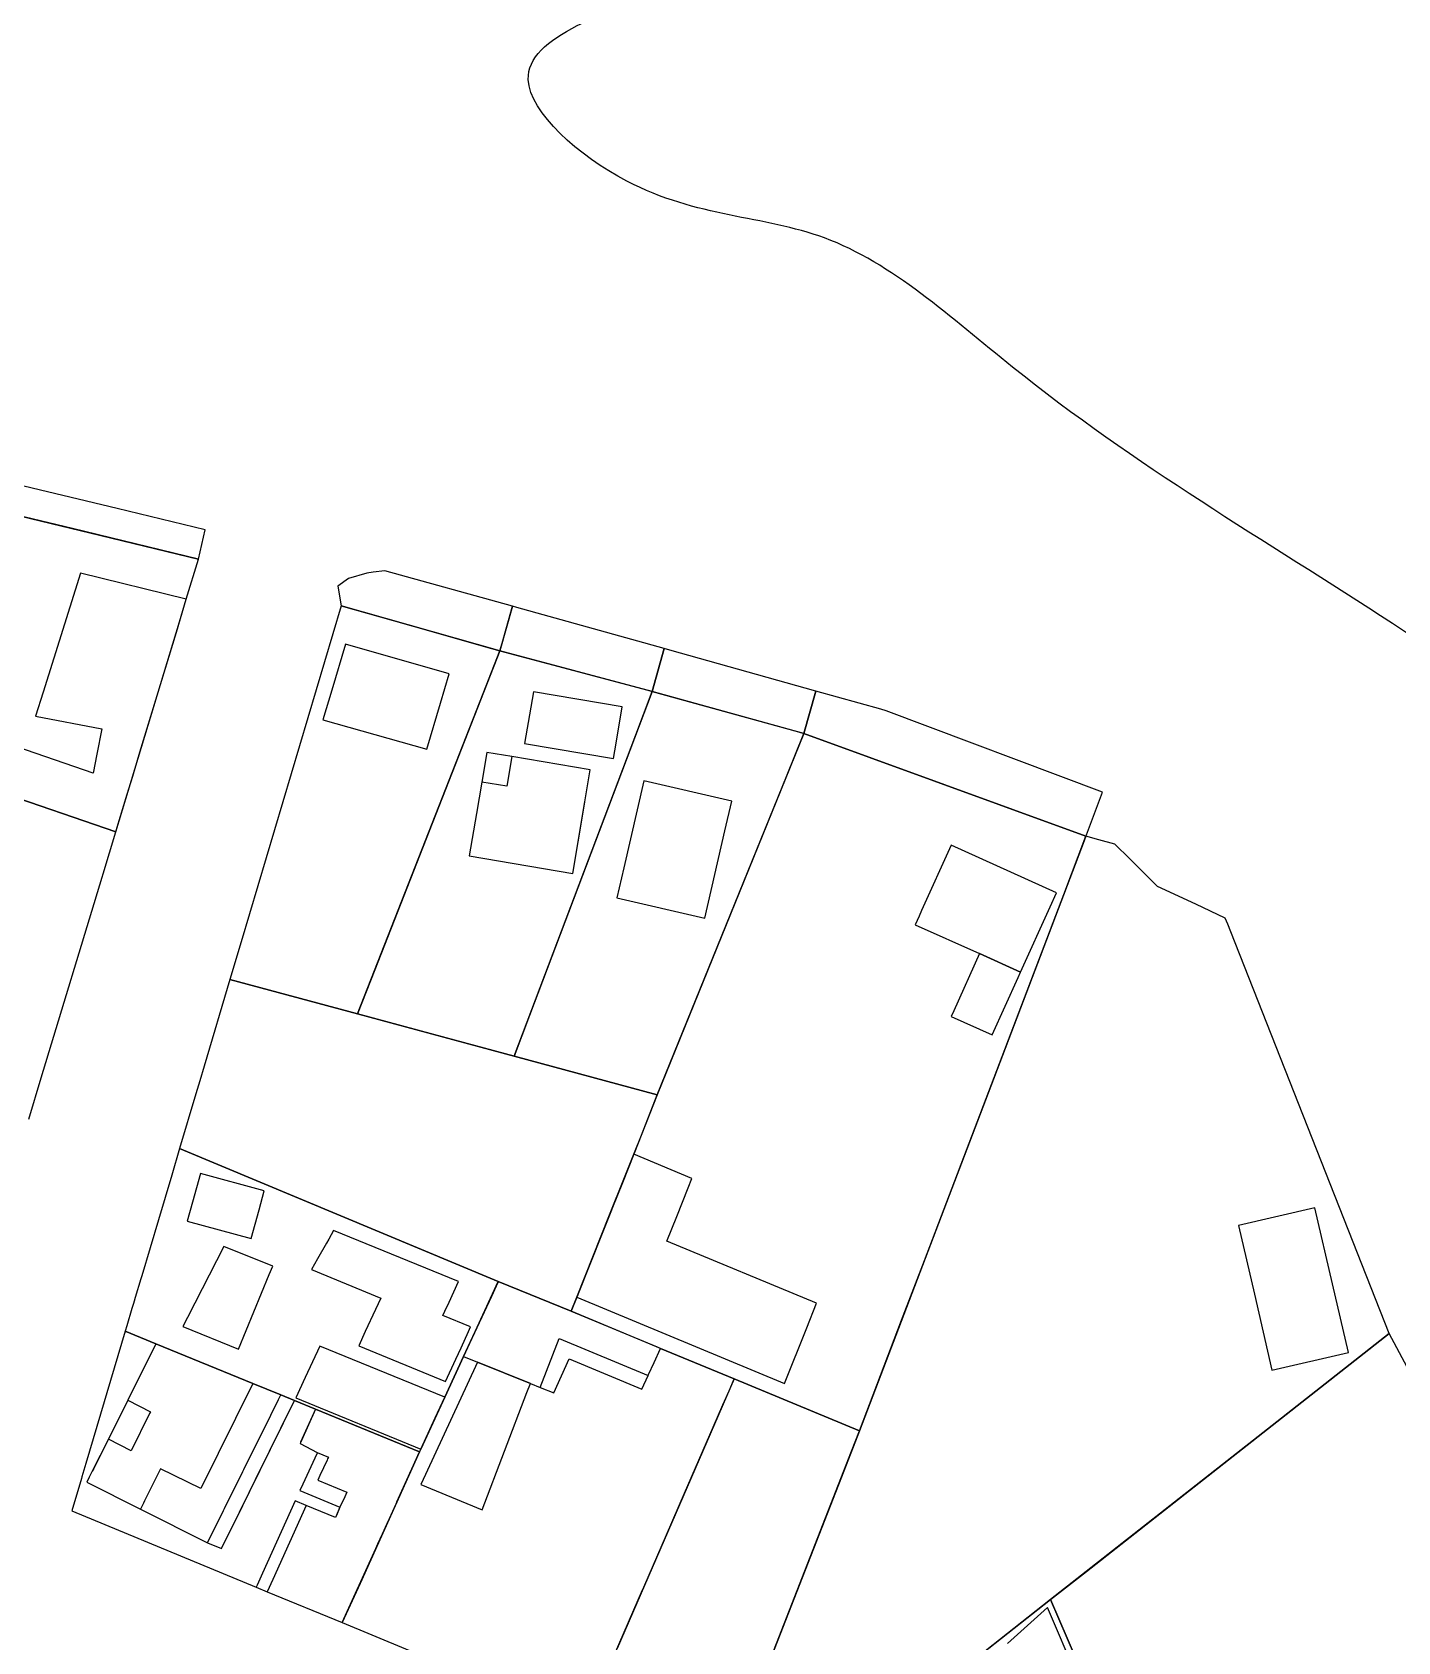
# Model space of a CAD drawing. Header units: millimetres. Extents: x 1101 to 4203, y 1053 to 1744.
# Drawn here: x 3535 to 3626, y 1252.3 to 1359.6 of the extents above; entities that cross this region are included whole.
import ezdxf

# ---------------------------------------------------------------- set-up
doc = ezdxf.new("R2010")
doc.units = ezdxf.units.MM
doc.layers.add('Traza Urbana', color=7, linetype='Continuous')

msp = doc.modelspace()

# ---------------------------------------------------------------- linework, layer by layer
msp.add_spline([(3533.96, 1741.06), (3535.45, 1730.74), (3533.99, 1721.81), (3529.52, 1711.48), (3526.13, 1704.69), (3523.87, 1689.03), (3520.31, 1675.09), (3520.31, 1665.62), (3525.57, 1656.95), (3528.23, 1651.42), (3529.17, 1642.9), (3537.67, 1632.65), (3542.58, 1619.68), (3557.01, 1609.61), (3567.28, 1594.92), (3583.32, 1575.27), (3625.14, 1566.28), (3648.86, 1569.14), (3665.13, 1581.12), (3679.55, 1585.59), (3708.24, 1604.07), (3718.93, 1617.12), (3724.64, 1632.36), (3727.25, 1653), (3743.42, 1672.05), (3759.1, 1678.69), (3778.81, 1675.84), (3794.73, 1663.51), (3801.62, 1646.42), (3816.9, 1617.75), (3828.23, 1575.69), (3834.33, 1553.22), (3836.12, 1550.25), (3841.33, 1550.1), (3851.16, 1550.1), (3883.98, 1538.84), (3888.01, 1536.15), (3900.11, 1538.09), (3906.69, 1539.88), (3919.99, 1536), (3930, 1543.76), (3939.44, 1558.86), (3954.38, 1565.87), (3968.28, 1558.41), (3986.91, 1539.65), (4018.97, 1495.68), (4028.57, 1483.44), (4044.58, 1466.26), (4096.95, 1429.42), (4142.58, 1397.21), (4202.82, 1355.37)], degree=3)
msp.add_open_spline([(3719.6, 1387.98), (3728.89, 1390.8), (3737.07, 1387.67), (3743.17, 1363.58), (3729.93, 1331.45), (3726.69, 1304.27), (3730.23, 1279.43), (3740.31, 1262.51), (3751.34, 1235.51), (3752.23, 1214.43), (3760.73, 1199.16), (3755.96, 1183.73), (3738.77, 1187.16), (3730.7, 1221.18), (3697.02, 1248.49), (3671.17, 1285.3), (3647.22, 1305.18), (3623.68, 1322), (3604.21, 1333.2), (3588.71, 1347.56), (3576.19, 1347.17), (3563.83, 1358.06), (3573.32, 1361.06), (3578.7, 1362.77)], degree=3, knots=[12.766471, 12.766471, 12.766471, 12.766471, 21.10091, 38.798163, 85.003188, 105.346004, 122.256072, 158.86041, 170.841094, 197.314588, 220.698071, 226.433159, 234.698129, 258.939015, 323.628829, 360.488371, 393.423288, 416.371398, 446.931365, 462.129951, 475.822363, 485.268917, 497.641378, 497.641378, 497.641378, 497.641378])
at = {"layer": 'Traza Urbana', "color": 7, "linetype": 'Continuous', "invisible_edges": 5}
for points in [[(3532.94, 1327.68), (3532.94, 1327.68), (3538.84, 1326.26), (3533.41, 1329.62)], [(3532.94, 1327.68), (3532.94, 1327.68), (3538.84, 1326.26), (3533.41, 1329.62)], [(3533.41, 1329.62), (3538.84, 1326.26), (3546.07, 1324.51), (3540.65, 1327.87)], [(3533.41, 1329.62), (3538.84, 1326.26), (3546.07, 1324.51), (3540.65, 1327.87)], [(3528.48, 1313.81), (3540.56, 1306.32), (3544.81, 1320.33), (3532.94, 1327.68)], [(3528.48, 1313.81), (3540.56, 1306.32), (3544.81, 1320.33), (3532.94, 1327.68)], [(3532.94, 1327.68), (3544.81, 1320.33), (3545.26, 1321.83), (3537.67, 1326.54)], [(3532.94, 1327.68), (3544.81, 1320.33), (3545.26, 1321.83), (3537.67, 1326.54)], [(3540.65, 1327.87), (3546.07, 1324.51), (3546.53, 1326.45)], [(3540.65, 1327.87), (3546.07, 1324.51), (3546.53, 1326.45)], [(3537.67, 1326.54), (3545.26, 1321.83), (3546.07, 1324.51)], [(3537.67, 1326.54), (3545.26, 1321.83), (3546.07, 1324.51)], [(3535.72, 1315.63), (3542.17, 1311.63), (3544.6, 1319.63), (3538.22, 1323.58)], [(3535.72, 1315.63), (3542.17, 1311.63), (3544.6, 1319.63), (3538.22, 1323.58)], [(3538.22, 1323.58), (3544.6, 1319.63), (3545.26, 1321.83)], [(3538.22, 1323.58), (3544.6, 1319.63), (3545.26, 1321.83)], [(3555.35, 1322.71), (3559.05, 1320.42), (3561.87, 1319.62), (3556.07, 1323.21)], [(3555.35, 1322.71), (3559.05, 1320.42), (3561.87, 1319.62), (3556.07, 1323.21)], [(3556.07, 1323.21), (3561.87, 1319.62), (3565.21, 1318.67), (3557.29, 1323.58)], [(3556.07, 1323.21), (3561.87, 1319.62), (3565.21, 1318.67), (3557.29, 1323.58)], [(3557.29, 1323.58), (3565.21, 1318.67), (3566.16, 1318.4), (3557.72, 1323.64)], [(3557.29, 1323.58), (3565.21, 1318.67), (3566.16, 1318.4), (3557.72, 1323.64)], [(3557.72, 1323.64), (3566.16, 1318.4), (3566.3, 1318.9), (3558.5, 1323.73)], [(3557.72, 1323.64), (3566.16, 1318.4), (3566.3, 1318.9), (3558.5, 1323.73)], [(3558.5, 1323.73), (3566.3, 1318.9), (3566.99, 1321.36)], [(3558.5, 1323.73), (3566.3, 1318.9), (3566.99, 1321.36)], [(3555.58, 1321.4), (3555.58, 1321.4), (3559.05, 1320.42), (3555.35, 1322.71)], [(3555.58, 1321.4), (3555.58, 1321.4), (3559.05, 1320.42), (3555.35, 1322.71)], [(3548.92, 1299), (3556.67, 1294.19), (3565.04, 1315.54), (3555.58, 1321.4)], [(3548.92, 1299), (3556.67, 1294.19), (3565.04, 1315.54), (3555.58, 1321.4)], [(3555.58, 1321.4), (3565.04, 1315.54), (3566.16, 1318.4)], [(3555.58, 1321.4), (3565.04, 1315.54), (3566.16, 1318.4)], [(3566.16, 1318.4), (3566.16, 1318.4), (3576.01, 1315.77), (3566.99, 1321.36)], [(3566.16, 1318.4), (3566.16, 1318.4), (3576.01, 1315.77), (3566.99, 1321.36)], [(3566.99, 1321.36), (3576.01, 1315.77), (3576.3, 1315.69), (3567.29, 1321.28)], [(3566.99, 1321.36), (3576.01, 1315.77), (3576.3, 1315.69), (3567.29, 1321.28)], [(3567.29, 1321.28), (3576.3, 1315.69), (3577.1, 1318.54)], [(3567.29, 1321.28), (3576.3, 1315.69), (3577.1, 1318.54)], [(3554.95, 1315.77), (3561.29, 1311.83), (3562.21, 1314.9), (3555.86, 1318.83)], [(3554.95, 1315.77), (3561.29, 1311.83), (3562.21, 1314.9), (3555.86, 1318.83)], [(3555.86, 1318.83), (3562.21, 1314.9), (3562.79, 1316.86)], [(3555.86, 1318.83), (3562.21, 1314.9), (3562.79, 1316.86)], [(3576.3, 1315.69), (3576.3, 1315.69), (3586.05, 1313), (3577.1, 1318.54)], [(3576.3, 1315.69), (3576.3, 1315.69), (3586.05, 1313), (3577.1, 1318.54)], [(3577.1, 1318.54), (3586.05, 1313), (3586.42, 1312.89), (3577.48, 1318.44)], [(3577.1, 1318.54), (3586.05, 1313), (3586.42, 1312.89), (3577.48, 1318.44)], [(3557.82, 1297.13), (3567.1, 1291.37), (3575.21, 1312.8), (3566.16, 1318.4)], [(3557.82, 1297.13), (3567.1, 1291.37), (3575.21, 1312.8), (3566.16, 1318.4)], [(3566.16, 1318.4), (3575.21, 1312.8), (3576.3, 1315.69)], [(3566.16, 1318.4), (3575.21, 1312.8), (3576.3, 1315.69)], [(3577.48, 1318.44), (3586.42, 1312.89), (3587.21, 1315.71)], [(3577.48, 1318.44), (3586.42, 1312.89), (3587.21, 1315.71)], [(3535.22, 1314.04), (3535.22, 1314.04), (3539.64, 1313.19), (3535.72, 1315.63)], [(3535.22, 1314.04), (3535.22, 1314.04), (3539.64, 1313.19), (3535.72, 1315.63)], [(3554.36, 1313.8), (3554.36, 1313.8), (3561.29, 1311.83), (3554.95, 1315.77)], [(3554.36, 1313.8), (3554.36, 1313.8), (3561.29, 1311.83), (3554.95, 1315.77)], [(3568.13, 1294.08), (3576.65, 1288.79), (3585.3, 1310.12), (3576.3, 1315.69)], [(3568.13, 1294.08), (3576.65, 1288.79), (3585.3, 1310.12), (3576.3, 1315.69)], [(3568.22, 1314.64), (3573.73, 1311.22), (3573.91, 1312.25), (3568.39, 1315.66)], [(3568.22, 1314.64), (3573.73, 1311.22), (3573.91, 1312.25), (3568.39, 1315.66)], [(3568.39, 1315.66), (3573.91, 1312.25), (3574.31, 1314.67)], [(3568.39, 1315.66), (3573.91, 1312.25), (3574.31, 1314.67)], [(3576.3, 1315.69), (3585.3, 1310.12), (3586.42, 1312.89)], [(3576.3, 1315.69), (3585.3, 1310.12), (3586.42, 1312.89)], [(3586.42, 1312.89), (3586.42, 1312.89), (3599.41, 1308.15), (3587.21, 1315.71)], [(3586.42, 1312.89), (3586.42, 1312.89), (3599.41, 1308.15), (3587.21, 1315.71)], [(3587.21, 1315.71), (3599.41, 1308.15), (3605.21, 1306.03), (3591.55, 1314.51)], [(3587.21, 1315.71), (3599.41, 1308.15), (3605.21, 1306.03), (3591.55, 1314.51)], [(3567.81, 1312.21), (3567.81, 1312.21), (3573.73, 1311.22), (3568.22, 1314.64)], [(3567.81, 1312.21), (3567.81, 1312.21), (3573.73, 1311.22), (3568.22, 1314.64)], [(3591.55, 1314.51), (3605.21, 1306.03), (3605.25, 1306.13), (3591.91, 1314.4)], [(3591.55, 1314.51), (3605.21, 1306.03), (3605.25, 1306.13), (3591.91, 1314.4)], [(3591.91, 1314.4), (3605.25, 1306.13), (3606.32, 1308.97)], [(3591.91, 1314.4), (3605.25, 1306.13), (3606.32, 1308.97)], [(3527.59, 1311.04), (3528.46, 1310.5), (3540.56, 1306.32), (3528.48, 1313.81)], [(3527.59, 1311.04), (3528.46, 1310.5), (3540.56, 1306.32), (3528.48, 1313.81)], [(3528.46, 1310.5), (3528.46, 1310.5), (3540.56, 1306.32), (3529.49, 1313.19)], [(3528.46, 1310.5), (3528.46, 1310.5), (3540.56, 1306.32), (3529.49, 1313.19)], [(3529.49, 1313.19), (3540.56, 1306.32), (3540.66, 1306.64), (3529.6, 1313.49)], [(3529.49, 1313.19), (3540.56, 1306.32), (3540.66, 1306.64), (3529.6, 1313.49)], [(3529.6, 1313.49), (3540.66, 1306.64), (3541.33, 1308.84), (3539.06, 1310.24)], [(3529.6, 1313.49), (3540.66, 1306.64), (3541.33, 1308.84), (3539.06, 1310.24)], [(3539.31, 1311.51), (3541.69, 1310.04), (3542.17, 1311.63), (3539.64, 1313.19)], [(3539.31, 1311.51), (3541.69, 1310.04), (3542.17, 1311.63), (3539.64, 1313.19)], [(3576.65, 1288.79), (3594.45, 1277.76), (3603.74, 1302.16), (3586.42, 1312.89)], [(3586.42, 1312.89), (3603.74, 1302.16), (3605.21, 1306.03)], [(3539.06, 1310.24), (3541.33, 1308.84), (3541.69, 1310.04), (3539.31, 1311.51)], [(3539.06, 1310.24), (3541.33, 1308.84), (3541.69, 1310.04), (3539.31, 1311.51)], [(3564.95, 1309.65), (3571.38, 1305.67), (3571.71, 1307.64), (3565.28, 1311.62)], [(3564.95, 1309.65), (3571.38, 1305.67), (3571.71, 1307.64), (3565.28, 1311.62)], [(3565.28, 1311.62), (3571.71, 1307.64), (3571.82, 1308.33), (3566.96, 1311.34)], [(3565.28, 1311.62), (3571.71, 1307.64), (3571.82, 1308.33), (3566.96, 1311.34)], [(3566.96, 1311.34), (3571.82, 1308.33), (3572.18, 1310.46)], [(3566.96, 1311.34), (3571.82, 1308.33), (3572.18, 1310.46)], [(3523.33, 1297.53), (3535.6, 1289.93), (3539.65, 1303.31), (3527.52, 1310.83)], [(3527.52, 1310.83), (3539.65, 1303.31), (3539.72, 1303.53), (3528.46, 1310.5)], [(3528.46, 1310.5), (3539.72, 1303.53), (3540.56, 1306.32)], [(3564.6, 1307.55), (3571.02, 1303.56), (3571.38, 1305.67), (3564.95, 1309.65)], [(3564.6, 1307.55), (3571.02, 1303.56), (3571.38, 1305.67), (3564.95, 1309.65)], [(3574.42, 1303.93), (3579.81, 1300.58), (3581.15, 1306.39), (3575.76, 1309.73)], [(3574.42, 1303.93), (3579.81, 1300.58), (3581.15, 1306.39), (3575.76, 1309.73)], [(3575.76, 1309.73), (3581.15, 1306.39), (3581.61, 1308.38)], [(3575.76, 1309.73), (3581.15, 1306.39), (3581.61, 1308.38)], [(3564.12, 1304.72), (3564.12, 1304.72), (3571.02, 1303.56), (3564.6, 1307.55)], [(3564.12, 1304.72), (3564.12, 1304.72), (3571.02, 1303.56), (3564.6, 1307.55)], [(3598.87, 1289.37), (3625.42, 1272.9), (3614.86, 1299.66), (3605.09, 1305.72)], [(3605.09, 1305.72), (3609.97, 1302.69), (3608.94, 1303.72), (3605.21, 1306.03)], [(3605.21, 1306.03), (3608.94, 1303.72), (3608.14, 1304.52), (3606.07, 1305.8)], [(3606.07, 1305.8), (3608.14, 1304.52), (3607.14, 1305.51)], [(3594.26, 1301.08), (3600.86, 1296.98), (3602.82, 1301.34), (3596.22, 1305.43)], [(3594.26, 1301.08), (3600.86, 1296.98), (3602.82, 1301.34), (3596.22, 1305.43)], [(3594.26, 1301.08), (3600.86, 1296.98), (3602.82, 1301.34), (3596.22, 1305.43)], [(3594.26, 1301.08), (3600.86, 1296.98), (3602.82, 1301.34), (3596.22, 1305.43)], [(3596.22, 1305.43), (3602.82, 1301.34), (3603.24, 1302.27)], [(3596.22, 1305.43), (3602.82, 1301.34), (3603.24, 1302.27)], [(3596.22, 1305.43), (3602.82, 1301.34), (3603.24, 1302.27)], [(3596.22, 1305.43), (3602.82, 1301.34), (3603.24, 1302.27)], [(3573.96, 1301.93), (3573.96, 1301.93), (3579.81, 1300.58), (3574.42, 1303.93)], [(3573.96, 1301.93), (3573.96, 1301.93), (3579.81, 1300.58), (3574.42, 1303.93)], [(3609.97, 1302.69), (3614.86, 1299.66), (3614.66, 1300.18), (3612.53, 1301.5)], [(3612.53, 1301.5), (3614.66, 1300.18), (3614.5, 1300.57)], [(3593.84, 1300.14), (3593.84, 1300.14), (3598.12, 1298.21), (3594.1, 1300.71)], [(3593.84, 1300.14), (3593.84, 1300.14), (3598.12, 1298.21), (3594.1, 1300.71)], [(3593.84, 1300.14), (3593.84, 1300.14), (3598.12, 1298.21), (3594.1, 1300.71)], [(3593.84, 1300.14), (3593.84, 1300.14), (3598.12, 1298.21), (3594.1, 1300.71)], [(3594.1, 1300.71), (3598.12, 1298.21), (3600.86, 1296.98), (3594.26, 1301.08)], [(3594.1, 1300.71), (3598.12, 1298.21), (3600.86, 1296.98), (3594.26, 1301.08)], [(3594.1, 1300.71), (3598.12, 1298.21), (3600.86, 1296.98), (3594.26, 1301.08)], [(3594.1, 1300.71), (3598.12, 1298.21), (3600.86, 1296.98), (3594.26, 1301.08)], [(3548.17, 1296.48), (3548.17, 1296.48), (3556.67, 1294.19), (3548.92, 1299)], [(3548.17, 1296.48), (3548.17, 1296.48), (3556.67, 1294.19), (3548.92, 1299)], [(3596.4, 1294.39), (3598.97, 1292.79), (3600.7, 1296.62), (3598.12, 1298.21)], [(3596.4, 1294.39), (3598.97, 1292.79), (3600.7, 1296.62), (3598.12, 1298.21)], [(3598.12, 1298.21), (3600.7, 1296.62), (3600.86, 1296.98)], [(3598.12, 1298.21), (3600.7, 1296.62), (3600.86, 1296.98)], [(3522.48, 1294.8), (3534.76, 1287.18), (3535.6, 1289.93), (3523.33, 1297.53)], [(3556.67, 1294.19), (3556.67, 1294.19), (3567.1, 1291.37), (3557.82, 1297.13)], [(3556.67, 1294.19), (3556.67, 1294.19), (3567.1, 1291.37), (3557.82, 1297.13)], [(3546.46, 1290.72), (3571.28, 1275.32), (3573.47, 1280.8), (3548.17, 1296.48)], [(3548.17, 1296.48), (3573.47, 1280.8), (3574.42, 1283.19), (3556.67, 1294.19)], [(3556.67, 1294.19), (3574.42, 1283.19), (3575.08, 1284.84), (3562.58, 1292.6)], [(3567.1, 1291.37), (3567.1, 1291.37), (3576.65, 1288.79), (3568.13, 1294.08)], [(3567.1, 1291.37), (3567.1, 1291.37), (3576.65, 1288.79), (3568.13, 1294.08)], [(3596.23, 1294.02), (3596.23, 1294.02), (3598.97, 1292.79), (3596.4, 1294.39)], [(3596.23, 1294.02), (3596.23, 1294.02), (3598.97, 1292.79), (3596.4, 1294.39)], [(3562.58, 1292.6), (3575.08, 1284.84), (3575.59, 1286.11), (3567.1, 1291.37)], [(3546.17, 1289.74), (3570.91, 1274.39), (3571.28, 1275.32), (3546.46, 1290.72)], [(3567.1, 1291.37), (3575.59, 1286.11), (3576.65, 1288.79)], [(3545.9, 1288.86), (3566.05, 1276.36), (3570.91, 1274.39), (3546.17, 1289.74)], [(3544.82, 1285.22), (3544.82, 1285.22), (3566.05, 1276.36), (3545.9, 1288.86)], [(3575.08, 1284.84), (3592.93, 1273.78), (3594.45, 1277.76), (3576.65, 1288.79)], [(3590.12, 1266.41), (3605.25, 1257.04), (3625.42, 1272.9), (3598.87, 1289.37)], [(3544.29, 1283.44), (3563.74, 1271.37), (3564.51, 1273.02), (3544.82, 1285.22)], [(3544.82, 1285.22), (3564.51, 1273.02), (3566.05, 1276.36)], [(3572.17, 1277.55), (3590.12, 1266.41), (3592.93, 1273.78), (3575.08, 1284.84)], [(3574.32, 1282.94), (3577.95, 1280.69), (3578.71, 1282.6), (3575.08, 1284.84)], [(3575.08, 1284.84), (3578.71, 1282.6), (3578.96, 1283.23)], [(3543.41, 1280.47), (3562.48, 1268.64), (3563.74, 1271.37), (3544.29, 1283.44)], [(3545.68, 1281.64), (3549.58, 1279.22), (3550.11, 1281.13), (3546.2, 1283.55)], [(3546.2, 1283.55), (3550.11, 1281.13), (3550.45, 1282.4)], [(3573.67, 1281.3), (3577.29, 1279.05), (3577.95, 1280.69), (3574.32, 1282.94)], [(3545.33, 1280.37), (3545.33, 1280.37), (3549.58, 1279.22), (3545.68, 1281.64)], [(3572.19, 1277.6), (3585.13, 1269.57), (3586.61, 1273.28), (3573.67, 1281.3)], [(3615.37, 1280.09), (3621.64, 1276.21), (3620.46, 1281.27)], [(3615.37, 1280.09), (3621.64, 1276.21), (3620.46, 1281.27)], [(3542.29, 1276.73), (3560.89, 1265.19), (3562.48, 1268.64), (3543.41, 1280.47)], [(3616.44, 1275.52), (3622.7, 1271.63), (3621.64, 1276.21), (3615.37, 1280.09)], [(3616.44, 1275.52), (3622.7, 1271.63), (3621.64, 1276.21), (3615.37, 1280.09)], [(3554.01, 1277.87), (3563.57, 1271.94), (3564.07, 1273.03), (3554.6, 1278.91)], [(3554.6, 1278.91), (3562.36, 1274.09), (3562.5, 1274.39), (3554.76, 1279.19)], [(3554.76, 1279.19), (3562.5, 1274.39), (3562.78, 1274.99), (3555.08, 1279.76)], [(3555.08, 1279.76), (3562.78, 1274.99), (3563.41, 1276.36)], [(3577.29, 1279.05), (3586.61, 1273.28), (3587.26, 1274.91)], [(3545.34, 1273.95), (3548.74, 1271.84), (3550.79, 1276.83), (3547.77, 1278.7)], [(3547.77, 1278.7), (3550.79, 1276.83), (3551.02, 1277.39)], [(3553.6, 1277.15), (3553.6, 1277.15), (3558.22, 1275.25), (3554.01, 1277.87)], [(3542.23, 1276.53), (3560.81, 1265.01), (3560.89, 1265.19), (3542.29, 1276.73)], [(3571.28, 1275.32), (3571.28, 1275.32), (3585.13, 1269.57), (3572.19, 1277.6)], [(3571.62, 1276.18), (3581.77, 1269.88), (3590.12, 1266.41), (3572.17, 1277.55)], [(3541.86, 1275.3), (3553.87, 1267.85), (3560.81, 1265.01), (3542.23, 1276.53)], [(3563.74, 1271.37), (3578.46, 1262.25), (3580.66, 1267.31), (3566.05, 1276.36)], [(3565.59, 1275.37), (3570.12, 1272.56), (3576.03, 1270.09), (3566.02, 1276.3)], [(3566.02, 1276.3), (3576.03, 1270.09), (3576.06, 1270.16), (3566.05, 1276.36)], [(3566.05, 1276.36), (3580.66, 1267.31), (3581.01, 1268.13), (3570.91, 1274.39)], [(3566.05, 1276.36), (3576.06, 1270.16), (3576.44, 1270.97), (3570.91, 1274.39)], [(3571.3, 1275.36), (3576.87, 1271.9), (3581.77, 1269.88), (3571.62, 1276.18)], [(3541.3, 1273.41), (3543.23, 1272.21), (3549.7, 1269.56), (3541.64, 1274.56)], [(3541.64, 1274.56), (3549.7, 1269.56), (3551.56, 1268.8), (3541.74, 1274.89)], [(3541.74, 1274.89), (3551.56, 1268.8), (3552.48, 1268.42), (3541.79, 1275.05)], [(3541.79, 1275.05), (3552.48, 1268.42), (3553.87, 1267.85), (3541.86, 1275.3)], [(3557.88, 1274.5), (3563.22, 1271.19), (3563.57, 1271.94), (3558.22, 1275.25)], [(3564.14, 1272.22), (3568.84, 1269.3), (3570.12, 1272.56), (3565.59, 1275.37)], [(3570.91, 1274.39), (3570.91, 1274.39), (3576.65, 1272), (3571.28, 1275.32)], [(3571.28, 1275.32), (3576.65, 1272), (3576.87, 1271.9), (3571.3, 1275.36)], [(3617.61, 1270.45), (3617.61, 1270.45), (3622.7, 1271.63), (3616.44, 1275.52)], [(3617.61, 1270.45), (3617.61, 1270.45), (3622.7, 1271.63), (3616.44, 1275.52)], [(3545.04, 1273.36), (3545.04, 1273.36), (3548.74, 1271.84), (3545.34, 1273.95)], [(3557.19, 1273.02), (3562.53, 1269.7), (3563.22, 1271.19), (3557.88, 1274.5)], [(3562.36, 1274.09), (3564.07, 1273.03), (3564.21, 1273.33)], [(3570.91, 1274.39), (3581.01, 1268.13), (3581.43, 1269.08), (3576.87, 1271.9)], [(3570.91, 1274.39), (3576.44, 1270.97), (3576.87, 1271.9)], [(3538.57, 1264.22), (3555.65, 1253.62), (3559.35, 1261.79), (3541.19, 1273.05)], [(3541.19, 1273.05), (3541.19, 1273.05), (3543.23, 1272.21), (3541.3, 1273.41)], [(3541.19, 1273.05), (3559.35, 1261.79), (3559.51, 1262.13), (3543.23, 1272.21)], [(3556.75, 1272.07), (3556.75, 1272.07), (3562.53, 1269.7), (3557.19, 1273.02)], [(3617.01, 1266.28), (3634.81, 1255.24), (3625.42, 1272.9)], [(3541.43, 1268.59), (3549.1, 1263.83), (3550.9, 1267.46), (3543.23, 1272.21)], [(3543.23, 1272.21), (3550.9, 1267.46), (3551.41, 1268.5), (3549.7, 1269.56)], [(3543.23, 1272.21), (3559.51, 1262.13), (3559.99, 1263.19), (3549.7, 1269.56)], [(3553.19, 1269.97), (3560.89, 1265.19), (3561.85, 1267.28), (3554.15, 1272.05)], [(3554.15, 1272.05), (3561.85, 1267.28), (3562.48, 1268.64)], [(3562.48, 1268.64), (3577.26, 1259.48), (3578.46, 1262.25), (3563.74, 1271.37)], [(3563.74, 1271.37), (3563.74, 1271.37), (3564.67, 1270.99), (3563.81, 1271.53)], [(3563.81, 1271.53), (3564.67, 1270.99), (3568.19, 1269.56), (3564.08, 1272.11)], [(3564.08, 1272.11), (3568.19, 1269.56), (3568.84, 1269.3), (3564.14, 1272.22)], [(3576.87, 1271.9), (3581.43, 1269.08), (3581.77, 1269.88)], [(3561.21, 1263.49), (3564.97, 1261.15), (3567.96, 1268.96), (3564.67, 1270.99)], [(3564.67, 1270.99), (3567.96, 1268.96), (3568.19, 1269.56)], [(3546.24, 1262.57), (3548.8, 1260.99), (3552.26, 1267.98), (3549.7, 1269.56)], [(3549.7, 1269.56), (3552.26, 1267.98), (3552.41, 1268.28), (3551.56, 1268.8)], [(3549.7, 1269.56), (3551.41, 1268.5), (3551.56, 1268.8)], [(3549.7, 1269.56), (3559.99, 1263.19), (3560.13, 1263.5), (3551.56, 1268.8)], [(3552.56, 1268.6), (3552.56, 1268.6), (3560.89, 1265.19), (3553.19, 1269.97)], [(3573.97, 1251.9), (3582.42, 1246.66), (3589.59, 1265.04), (3581.77, 1269.88)], [(3581.77, 1269.88), (3589.59, 1265.04), (3590.12, 1266.41)], [(3541.36, 1268.45), (3541.36, 1268.45), (3542.88, 1267.68), (3541.43, 1268.59)], [(3551.56, 1268.8), (3552.41, 1268.28), (3552.48, 1268.42)], [(3551.56, 1268.8), (3560.13, 1263.5), (3560.19, 1263.64), (3552.48, 1268.42)], [(3552.48, 1268.42), (3560.19, 1263.64), (3560.3, 1263.87), (3553.87, 1267.85)], [(3560.89, 1265.19), (3575.75, 1255.99), (3577.26, 1259.48), (3562.48, 1268.64)], [(3541.59, 1265.08), (3547.81, 1261.23), (3549.04, 1263.7), (3542.82, 1267.55)], [(3542.82, 1267.55), (3549.04, 1263.7), (3549.1, 1263.83), (3542.88, 1267.68)], [(3552.93, 1265.77), (3559.35, 1261.79), (3560.3, 1263.87), (3553.87, 1267.85)], [(3553.87, 1267.85), (3560.3, 1263.87), (3560.81, 1265.01)], [(3553.87, 1267.85), (3560.3, 1263.87), (3560.81, 1265.01)], [(3589.07, 1263.72), (3602.86, 1255.16), (3605.25, 1257.04), (3590.12, 1266.41)], [(3602.86, 1255.16), (3620.92, 1243.97), (3634.81, 1255.24), (3617.01, 1266.28)], [(3539, 1263.71), (3546.68, 1258.94), (3547.75, 1261.1), (3540.07, 1265.85)], [(3540.07, 1265.85), (3547.75, 1261.1), (3547.81, 1261.23), (3541.59, 1265.08)], [(3552.84, 1265.57), (3552.84, 1265.57), (3553.99, 1264.96), (3552.88, 1265.65)], [(3552.88, 1265.65), (3553.99, 1264.96), (3554.73, 1264.65), (3552.93, 1265.77)], [(3556.84, 1256.24), (3571.82, 1246.94), (3575.67, 1255.8), (3560.81, 1265.01)], [(3560.81, 1265.01), (3575.67, 1255.8), (3575.75, 1255.99), (3560.89, 1265.19)], [(3538.31, 1263.34), (3550.66, 1255.68), (3555.65, 1253.62), (3538.57, 1264.22)], [(3542.48, 1261.74), (3547.6, 1258.56), (3548.67, 1260.71), (3543.54, 1263.88)], [(3543.54, 1263.88), (3548.67, 1260.71), (3548.8, 1260.99), (3546.24, 1262.57)], [(3554.17, 1263.43), (3558.8, 1260.56), (3559.26, 1261.59), (3554.64, 1264.46)], [(3554.64, 1264.46), (3559.26, 1261.59), (3559.3, 1261.67), (3554.68, 1264.54)], [(3554.68, 1264.54), (3559.3, 1261.67), (3559.35, 1261.79), (3554.73, 1264.65)], [(3537.63, 1261.07), (3537.63, 1261.07), (3549.92, 1255.99), (3538.27, 1263.22)], [(3538.27, 1263.22), (3549.92, 1255.99), (3550.66, 1255.68), (3538.31, 1263.34)], [(3538.64, 1262.99), (3538.64, 1262.99), (3542.21, 1261.19), (3538.8, 1263.31)], [(3538.8, 1263.31), (3542.21, 1261.19), (3546.68, 1258.94), (3539, 1263.71)], [(3554.02, 1263.11), (3554.02, 1263.11), (3555.96, 1262.31), (3554.17, 1263.43)], [(3560.9, 1262.82), (3560.9, 1262.82), (3564.97, 1261.15), (3561.21, 1263.49)], [(3582.42, 1246.66), (3587.81, 1243.33), (3602.86, 1255.16), (3589.07, 1263.72)], [(3542.41, 1261.59), (3546.68, 1258.94), (3547.6, 1258.56), (3542.48, 1261.74)], [(3555.5, 1261.31), (3558.34, 1259.55), (3558.65, 1260.24), (3555.82, 1262)], [(3555.82, 1262), (3558.65, 1260.24), (3558.8, 1260.56), (3555.96, 1262.31)], [(3542.21, 1261.19), (3542.21, 1261.19), (3546.68, 1258.94), (3542.41, 1261.59)], [(3551.03, 1256.49), (3555.65, 1253.62), (3557.89, 1258.56), (3553.26, 1261.42)], [(3553.26, 1261.42), (3557.89, 1258.56), (3558.03, 1258.87), (3555.2, 1260.62)], [(3555.2, 1260.62), (3558.03, 1258.87), (3558.34, 1259.55), (3555.5, 1261.31)], [(3550.66, 1255.68), (3550.66, 1255.68), (3555.65, 1253.62), (3551.03, 1256.49)], [(3555.65, 1253.62), (3555.65, 1253.62), (3571.82, 1246.94), (3556.84, 1256.24)], [(3598.49, 1251.73), (3606.49, 1246.76), (3602.86, 1255.16)], [(3599.99, 1252.24), (3605.03, 1249.11), (3602.65, 1254.62)], [(3606.49, 1246.76), (3616.63, 1240.48), (3620.92, 1243.97), (3602.86, 1255.16)]]:
    msp.add_3dface(points, dxfattribs=at)
at = {"layer": 'Traza Urbana', "color": 252, "linetype": 'Continuous', "invisible_edges": 5}
for points in [[(3566.63, 1309.37), (3571.49, 1306.36), (3571.82, 1308.33), (3566.96, 1311.34)], [(3566.63, 1309.37), (3571.49, 1306.36), (3571.82, 1308.33), (3566.96, 1311.34)], [(3566.96, 1311.34), (3571.82, 1308.33), (3572.18, 1310.46)], [(3566.96, 1311.34), (3571.82, 1308.33), (3572.18, 1310.46)], [(3564.6, 1307.55), (3571.02, 1303.56), (3571.38, 1305.67), (3564.95, 1309.65)], [(3564.6, 1307.55), (3571.02, 1303.56), (3571.38, 1305.67), (3564.95, 1309.65)], [(3564.95, 1309.65), (3571.38, 1305.67), (3571.49, 1306.36), (3566.63, 1309.37)], [(3564.95, 1309.65), (3571.38, 1305.67), (3571.49, 1306.36), (3566.63, 1309.37)], [(3574.42, 1303.93), (3579.81, 1300.58), (3581.15, 1306.39), (3575.76, 1309.73)], [(3574.42, 1303.93), (3579.81, 1300.58), (3581.15, 1306.39), (3575.76, 1309.73)], [(3575.76, 1309.73), (3581.15, 1306.39), (3581.61, 1308.38)], [(3575.76, 1309.73), (3581.15, 1306.39), (3581.61, 1308.38)], [(3564.12, 1304.72), (3564.12, 1304.72), (3571.02, 1303.56), (3564.6, 1307.55)], [(3564.12, 1304.72), (3564.12, 1304.72), (3571.02, 1303.56), (3564.6, 1307.55)], [(3594.26, 1301.08), (3600.86, 1296.98), (3602.82, 1301.34), (3596.22, 1305.43)], [(3594.26, 1301.08), (3600.86, 1296.98), (3602.82, 1301.34), (3596.22, 1305.43)], [(3596.22, 1305.43), (3602.82, 1301.34), (3603.24, 1302.27)], [(3596.22, 1305.43), (3602.82, 1301.34), (3603.24, 1302.27)], [(3573.96, 1301.93), (3573.96, 1301.93), (3579.81, 1300.58), (3574.42, 1303.93)], [(3573.96, 1301.93), (3573.96, 1301.93), (3579.81, 1300.58), (3574.42, 1303.93)], [(3593.84, 1300.14), (3593.84, 1300.14), (3598.12, 1298.21), (3594.1, 1300.71)], [(3593.84, 1300.14), (3593.84, 1300.14), (3598.12, 1298.21), (3594.1, 1300.71)], [(3594.1, 1300.71), (3598.12, 1298.21), (3600.86, 1296.98), (3594.26, 1301.08)], [(3594.1, 1300.71), (3598.12, 1298.21), (3600.86, 1296.98), (3594.26, 1301.08)], [(3596.4, 1294.39), (3598.97, 1292.79), (3600.7, 1296.62), (3598.12, 1298.21)], [(3596.4, 1294.39), (3598.97, 1292.79), (3600.7, 1296.62), (3598.12, 1298.21)], [(3598.12, 1298.21), (3600.7, 1296.62), (3600.86, 1296.98)], [(3598.12, 1298.21), (3600.7, 1296.62), (3600.86, 1296.98)], [(3596.23, 1294.02), (3596.23, 1294.02), (3598.97, 1292.79), (3596.4, 1294.39)], [(3596.23, 1294.02), (3596.23, 1294.02), (3598.97, 1292.79), (3596.4, 1294.39)], [(3574.32, 1282.94), (3577.95, 1280.69), (3578.71, 1282.6), (3575.08, 1284.84)], [(3575.08, 1284.84), (3578.71, 1282.6), (3578.96, 1283.23)], [(3573.67, 1281.3), (3577.29, 1279.05), (3577.95, 1280.69), (3574.32, 1282.94)], [(3572.19, 1277.6), (3585.13, 1269.57), (3586.61, 1273.28), (3573.67, 1281.3)], [(3615.37, 1280.09), (3621.64, 1276.21), (3620.46, 1281.27)], [(3615.37, 1280.09), (3621.64, 1276.21), (3620.46, 1281.27)], [(3616.44, 1275.52), (3622.7, 1271.63), (3621.64, 1276.21), (3615.37, 1280.09)], [(3616.44, 1275.52), (3622.7, 1271.63), (3621.64, 1276.21), (3615.37, 1280.09)], [(3577.29, 1279.05), (3586.61, 1273.28), (3587.26, 1274.91)], [(3571.28, 1275.32), (3571.28, 1275.32), (3585.13, 1269.57), (3572.19, 1277.6)], [(3565.6, 1275.39), (3575.61, 1269.18), (3576.03, 1270.09), (3566.02, 1276.3)], [(3566.02, 1276.3), (3576.03, 1270.09), (3576.06, 1270.16), (3566.05, 1276.36)], [(3566.05, 1276.36), (3576.06, 1270.16), (3576.44, 1270.97), (3570.91, 1274.39)], [(3564.21, 1272.38), (3569.76, 1268.93), (3570.77, 1271.2), (3565.25, 1274.63)], [(3565.25, 1274.63), (3570.77, 1271.2), (3575.61, 1269.18), (3565.6, 1275.39)], [(3617.61, 1270.45), (3617.61, 1270.45), (3622.7, 1271.63), (3616.44, 1275.52)], [(3617.61, 1270.45), (3617.61, 1270.45), (3622.7, 1271.63), (3616.44, 1275.52)], [(3570.91, 1274.39), (3576.44, 1270.97), (3576.87, 1271.9)], [(3564.14, 1272.22), (3568.84, 1269.3), (3569.76, 1268.93), (3564.21, 1272.38)], [(3541.36, 1268.45), (3549.88, 1263.17), (3551.75, 1266.94), (3543.23, 1272.21)], [(3543.23, 1272.21), (3551.75, 1266.94), (3552.26, 1267.98), (3549.7, 1269.56)], [(3563.74, 1271.37), (3563.74, 1271.37), (3564.67, 1270.99), (3563.81, 1271.53)], [(3563.81, 1271.53), (3564.67, 1270.99), (3568.19, 1269.56), (3564.08, 1272.11)], [(3564.08, 1272.11), (3568.19, 1269.56), (3568.84, 1269.3), (3564.14, 1272.22)], [(3549.7, 1269.56), (3552.26, 1267.98), (3552.41, 1268.28), (3551.56, 1268.8)], [(3540.07, 1265.85), (3548.6, 1260.57), (3549.88, 1263.17), (3541.36, 1268.45)], [(3551.56, 1268.8), (3552.41, 1268.28), (3552.48, 1268.42)], [(3552.88, 1265.65), (3559.3, 1261.67), (3560.3, 1263.87), (3553.87, 1267.85)], [(3553.87, 1267.85), (3560.3, 1263.87), (3560.81, 1265.01)], [(3539.07, 1263.85), (3547.6, 1258.56), (3548.6, 1260.57), (3540.07, 1265.85)], [(3552.84, 1265.57), (3552.84, 1265.57), (3553.99, 1264.96), (3552.88, 1265.65)], [(3553.02, 1262.85), (3558.34, 1259.55), (3559.26, 1261.59), (3553.96, 1264.88)], [(3553.96, 1264.88), (3559.26, 1261.59), (3559.3, 1261.67), (3553.99, 1264.96)], [(3539, 1263.71), (3546.68, 1258.94), (3547.6, 1258.56), (3539.07, 1263.85)], [(3538.64, 1262.99), (3538.64, 1262.99), (3542.21, 1261.19), (3538.8, 1263.31)], [(3538.8, 1263.31), (3542.21, 1261.19), (3546.68, 1258.94), (3539, 1263.71)], [(3552.82, 1262.42), (3552.82, 1262.42), (3555.5, 1261.31), (3553.02, 1262.85)], [(3550.34, 1256.92), (3555.65, 1253.62), (3557.84, 1258.44), (3552.52, 1261.73)], [(3552.52, 1261.73), (3557.84, 1258.44), (3557.89, 1258.56), (3553.26, 1261.42)], [(3553.26, 1261.42), (3557.89, 1258.56), (3558.03, 1258.87), (3555.2, 1260.62)], [(3555.2, 1260.62), (3558.03, 1258.87), (3558.15, 1259.12), (3555.31, 1260.88)], [(3555.31, 1260.88), (3558.15, 1259.12), (3558.34, 1259.55), (3555.5, 1261.31)], [(3549.98, 1256.11), (3550.66, 1255.68), (3555.65, 1253.62), (3550.34, 1256.92)], [(3549.92, 1255.99), (3549.92, 1255.99), (3550.66, 1255.68), (3549.98, 1256.11)], [(3599.99, 1252.24), (3605.03, 1249.11), (3602.65, 1254.62)]]:
    msp.add_3dface(points, dxfattribs=at)

doc.saveas('drawing.dxf')
